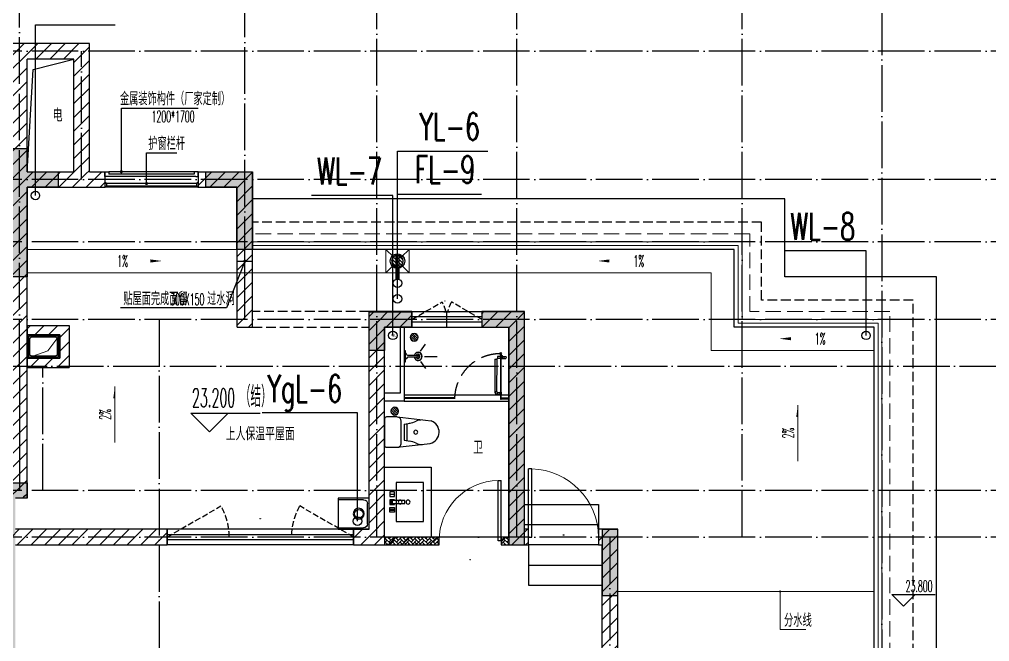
# Model space of a CAD drawing. Extents: x 27938 to 1507990, y 110129 to 923079.
# Drawn here: x 866816 to 879302, y 289166 to 297170 of the extents above; entities that cross this region are included whole.
import ezdxf

# ---------------------------------------------------------------- set-up
doc = ezdxf.new("R2010")
doc.units = 0
doc.header["$LTSCALE"] = 1000
doc.header["$MEASUREMENT"] = 0
for name, pattern in [('#P_--_20B1_001_t3$0$DASH', [0.35, 0.25, -0.1]), ('__DASH', [0.35, 0.25, -0.1]), ('DASH', [0.35, 0.25, -0.1]), ('DOTE', [2.42, 2, -0.2, 0.02, -0.2])]:
    doc.linetypes.add(name, pattern=pattern)
for name, color, linetype in [('----建筑底图', 8, 'Continuous'), ('3-栏杆1', 135, 'Continuous'), ('COLU', 7, 'Continuous'), ('COLUMN', 9, 'Continuous'), ('DIM_ELEV', 3, 'Continuous'), ('DIM_LEAD', 3, 'Continuous'), ('DIM_废水', 31, 'Continuous'), ('DIM_污水', 2, 'Continuous'), ('DIM_雨水', 4, 'Continuous'), ('DIM_餐饮排水', 31, 'Continuous'), ('DOTE', 1, 'Continuous'), ('EQUIP_污水', 7, 'Continuous'), ('EQUIP_雨水斗', 7, 'Continuous'), ('IP-bath&kitchen-JOHNSON', 4, 'Continuous'), ('LVTRY', 6, 'Continuous'), ('P-bath&kitchen-JOHNSON', 4, 'Continuous'), ('PIPE-雨水', 4, 'TG_Y'), ('PUB_HATCH', 8, 'Continuous'), ('PUB_TEXT', 4, 'Continuous'), ('ROOF', 4, 'Continuous'), ('S-砼墙填充', 251, 'Continuous'), ('STAIR', 2, 'Continuous'), ('VPIPE-中水', 122, 'Continuous'), ('VPIPE-废水', 31, 'Continuous'), ('VPIPE-污水', 2, 'W'), ('VPIPE-雨水', 4, 'Y'), ('VPIPE-餐饮排水', 41, 'P'), ('WALL', 9, 'Continuous'), ('WINDOW', 4, 'Continuous'), ('WINDOW_TEXT', 7, 'Continuous'), ('保温', 6, 'Continuous'), ('机电标识类', 1, 'Continuous'), ('污水', 3, 'Continuous'), ('看线', 251, 'Continuous'), ('管', 193, 'Continuous'), ('铝合金', 144, 'Continuous')]:
    doc.layers.add(name, color=color, linetype=linetype)
for name, color, linetype, lineweight in [('平面-分水线', 214, 'Continuous', 15), ('平面-排水沟', 86, 'Continuous', 15), ('平面-栏杆', 135, 'Continuous', 15), ('平面-看线', 45, 'Continuous', 15), ('平面-空调室内机', 176, 'Continuous', 9), ('空调', 76, 'Continuous', 13), ('立面-洞口示意', 152, 'Continuous', 13)]:
    doc.layers.add(name, color=color, linetype=linetype, lineweight=lineweight)
doc.styles.add('_TCH_DIM', font='SIMPLEX.shx', dxfattribs={"width": 0.7, "bigfont": 'GBCBIG.shx'})
doc.styles.add('_TCH_WINDOW', font='SIMPLEX.shx', dxfattribs={"width": 0.7, "height": 3.5, "bigfont": 'GBCBIG.shx'})
doc.styles.add('_TWT_SERIAL', font='SIMPLEX', dxfattribs={"width": 0.8, "height": 3.5, "bigfont": 'HZTXT'})
doc.styles.add('DIM_FONT_T3', font='SIMPLEX', dxfattribs={"width": 0.705882, "bigfont": 'GBCBIG'})
doc.styles.get("Standard").update_dxf_attribs({"font": 'gbenor.shx', "bigfont": 'gbcbig.shx'})
doc.styles.add('TG_LINETYPE', font='SIMPLEX', dxfattribs={"width": 0.8, "height": 3, "bigfont": 'HZTXT'})
doc.linetypes.add('P', pattern='A,3,-0.2,["P",Standard,S=0.25,R=0,X=-0.1,Y=-0.115],-0.2', length=3.4)
doc.linetypes.add('TG_Y', pattern='A,2,-0.229,["Y",TG_LINETYPE,S=0.1,R=0,X=-0.229,Y=-0.15],0', length=2.229)
doc.linetypes.add('W', pattern='A,3,-0.2,["W",Standard,S=0.25,R=0,X=-0.1,Y=-0.115],-0.2', length=3.4)
doc.linetypes.add('Y', pattern='A,3,-0.2,["Y",Standard,S=0.25,R=0,X=-0.1,Y=-0.115],-0.2', length=3.4)
pattern_1 = [(45, (0, 0), (0, 47.4157523), [100.584, -33.528]), (135, (23.708, 23.708), (3e-15, 47.4157523), [100.584, -33.528])]
pattern_2 = [(45, (0, 89.76), (-88.38838, 88.38838), [])]

# ---------------------------------------------------------------- blocks, each defined once
blk = doc.blocks.new('dongkong')
blk.add_wipeout([(-603756, 210771), (-603756, 210571), (-603836, 210571), (-603836, 210771)])
at = {"layer": '机电标识类', "color": 250, "linetype": 'DASH', "ltscale": 400}
for p, q in [((-603796, 210771), (-603796, 210571)), ((-603896, 210671), (-603696, 210671))]:
    blk.add_line(p, q, dxfattribs=at)
at = {"layer": '空调', "color": 6, "linetype": 'DASH', "const_width": 2}
blk.add_lwpolyline([(-603756, 210771), (-603756, 210571), (-603836, 210571), (-603836, 210771)], close=True, dxfattribs=at)
blk = doc.blocks.new('$lvtry$00000171')
at = {"color": 0}
for p, q in [((-74, 11), (-11, 74)), ((-70, -27), (27, 70)), ((-53, -53), (53, 53)), ((-27, -70), (70, 27)), ((11, -74), (74, -11))]:
    blk.add_line(p, q, dxfattribs=at)
blk.add_circle((0, 0), 75, dxfattribs=at)
blk.add_point((0, 0), dxfattribs=at)
blk = doc.blocks.new('R5T6Y7TRF')
at = {"layer": '平面-分水线', "color": 4, "elevation": -134}
blk.add_lwpolyline([(392485, -26438), (392785, -26438), (392785, -26738), (392485, -26738)], close=True, dxfattribs=at)
for points in [[(392485, -26438), (392582, -26534)], [(392688, -26534), (392785, -26438)], [(392485, -26738), (392593, -26629)], [(392676, -26629), (392785, -26738)]]:
    blk.add_lwpolyline(points, dxfattribs=at)
at = {"layer": 'LVTRY', "color": 4}
blk.add_blockref('$lvtry$00000171', (392635, -26588, -134), dxfattribs=at)
blk = doc.blocks.new('GDGDGDGRGD')
at = {"linetype": '__DASH', "ltscale": 0.1}
blk.add_wipeout([(428917, 296115), (428717, 296115), (428717, 295815), (428917, 295815)], dxfattribs=at).dxf.layer = '污水'
at = {"layer": '机电标识类', "color": 250, "linetype": 'DASH', "ltscale": 400}
for p, q in [((428817, 295715), (428817, 296215)), ((428917, 295965), (428717, 295965))]:
    blk.add_line(p, q, dxfattribs=at)
at = {"layer": '污水', "linetype": '__DASH', "ltscale": 0.1, "const_width": 10}
blk.add_lwpolyline([(428917, 296115), (428717, 296115), (428717, 295815), (428917, 295815)], close=True, dxfattribs=at)
blk = doc.blocks.new('GDGDGRD')
at = {"layer": 'PUB_HATCH'}
for points in [[(431617, 297415), (431617, 296265), (431817, 296265), (431817, 297915), (431617, 297915), (431617, 297615), (431217, 297615), (431217, 297415)], [(429316, 297615), (428717, 297615), (428717, 296615), (428917, 296615), (428917, 297415), (429316, 297415)], [(431967, 293615), (431617, 293615), (431617, 293415), (431767, 293415), (431767, 291315), (432167, 291315), (432167, 291515), (431967, 291515)]]:
    blk.add_hatch(color=256, dxfattribs=at).paths.add_polyline_path(points)
at = {"layer": 'S-砼墙填充'}
h = blk.add_hatch(color=256, dxfattribs=at)
h.dxf.hatch_style = 1
h.paths.add_polyline_path([(425767, 295815), (425767, 295615), (425417, 295615), (425417, 292815), (425217, 292815), (425217, 295815)])
h = blk.add_hatch(color=256, dxfattribs=at)
h.dxf.hatch_style = 1
h.paths.add_polyline_path([(426667, 295815), (426667, 295615), (427017, 295615), (427017, 295315), (427217, 295315), (427217, 295815)])
h = blk.add_hatch(color=256, dxfattribs=at)
h.dxf.hatch_style = 1
h.paths.add_polyline_path([(424217, 293015), (424217, 292815), (424217, 292165), (424017, 292165), (424017, 293015)])
at = {"layer": 'COLU', "color": 6}
for points in [[(425767, 295815), (425767, 295615), (425417, 295615), (425417, 292815), (425217, 292815), (425217, 295815)], [(426667, 295815), (426667, 295615), (427017, 295615), (427017, 295315), (427217, 295315), (427217, 295815)], [(424217, 293015), (424217, 292815), (424217, 292815), (424217, 292165), (424017, 292165), (424017, 293015)]]:
    blk.add_lwpolyline(points, close=True, dxfattribs=at)
at = {"layer": 'COLUMN', "color": 6}
for p, q in [((431817, 297915), (431617, 297915)), ((431617, 297915), (431617, 297615)), ((429316, 297615), (428717, 297615)), ((428717, 297615), (428717, 296615)), ((429316, 297415), (429316, 297615)), ((431617, 297615), (431217, 297615)), ((431217, 297615), (431217, 297415)), ((428917, 296615), (428917, 297415)), ((428917, 297415), (429316, 297415)), ((431217, 297415), (431617, 297415)), ((431617, 297415), (431617, 296265)), ((428717, 296615), (428917, 296615)), ((431617, 296265), (431817, 296265)), ((431967, 293615), (431617, 293615)), ((431617, 293615), (431617, 293415)), ((431617, 293415), (431767, 293415))]:
    blk.add_line(p, q, dxfattribs=at)
blk = doc.blocks.new('VXVXVXDVXDVXVDX')
at = {"layer": '保温', "linetype": 'ByBlock', "ltscale": 10}
h = blk.add_hatch(dxfattribs=at)
h.set_pattern_fill('AR-HBONE', color=251, scale=55)
h.set_pattern_definition(pattern_1)
h.paths.add_polyline_path([(425517, 292815), (425517, 292915), (425417, 292915), (425417, 292815)])
h = blk.add_hatch(dxfattribs=at)
h.set_pattern_fill('AR-HBONE', color=251, scale=55)
h.set_pattern_definition(pattern_1)
h.paths.add_polyline_path([(427017, 292815), (427017, 292915), (426317, 292915), (426317, 292815)])
at = {"layer": '保温', "color": 251, "linetype": 'ByBlock', "ltscale": 10}
blk.add_line((427017, 292915), (427017, 292815), dxfattribs=at)
blk = doc.blocks.new('A$C3EB2330C')
at = {"layer": '管'}
for p, q in [((0, 380), (330, 380)), ((380, 330), (380, 70)), ((330, 20), (0, 20))]:
    blk.add_line(p, q, dxfattribs=at)
blk.add_lwpolyline([(400, 400), (400, 0), (0, 0), (0, 400)], close=True, dxfattribs=at)
for centre, start, end in [((330, 330), 0, 90), ((330, 70), 270, 360)]:
    blk.add_arc(centre, 50, start, end, dxfattribs=at)
blk.add_ellipse((267, 200), major_axis=(-49.5, -49.5), ratio=1, start_param=-0.785398, end_param=5.497787, dxfattribs=at)
blk = doc.blocks.new('rrrrrrrrrrrra')
at = {"color": 0}
for p, q in [((-112, 459), (-112, 324)), ((253, 484), (-87, 484)), ((278, 324), (278, 459)), ((-112, 324), (-64, -103)), ((-59, 271), (224, 271)), ((278, 324), (228, -116)), ((-21, 232), (-34, 154)), ((191, 200), (-26, 200)), ((186, 232), (-21, 232)), ((186, 232), (199, 154))]:
    blk.add_line(p, q, dxfattribs=at)
for centre, radius, start, end in [((-87, 459), 25, 90, 180), ((253, 459), 25, 0, 90), ((-59, 324), 53.3, 180, 270), ((224, 324), 53.3, 270, 0), ((-323, 210), 294, 333.5369, 351.4828), ((488, 210), 294, 188.5172, 206.4631), ((149, -3), 224, 158.5202, 180), ((16, -3), 224, 0, 21.4798), ((84, -64), 153, 195.0773, 340.1181)]:
    blk.add_arc(centre, radius, start, end, dxfattribs=at)
blk = doc.blocks.new('A$C1E0F638F')
at = {"color": 0}
for points in [[(500, 435), (500, 85), (0, 85), (0, 435)], [(270, 30), (230, 30), (230, 195), (270, 195)], [(120, 0), (180, 0), (180, 60), (120, 60)], [(147, 55), (153, 55), (153, 5), (147, 5)], [(230, 30), (270, 30), (270, 10), (230, 10)], [(380, 0), (320, 0), (320, 60), (380, 60)], [(353, 55), (347, 55), (347, 5), (353, 5)]]:
    blk.add_lwpolyline(points, close=True, dxfattribs=at)
blk.add_lwpolyline([(270, 60), (280, 60), (280, 0), (220, 0), (220, 60), (230, 60)], dxfattribs=at)
blk.add_circle((250, 236), 26, dxfattribs=at)
blk = doc.blocks.new('135')
blk.add_hatch(color=0).paths.add_polyline_path([(5, 2), (4, -1), (-5, 2), (-4, 5)])
at = {"color": 0}
for p, q in [((-6, 19), (-3, 19)), ((-3, 19), (-6, 19)), ((-6, 3), (5, -2)), ((-6, 3), (-5, 3)), ((-5, 11), (-5, 31)), ((5, 11), (-5, 11)), ((5, 10), (-5, 10)), ((-5, 3), (-4, 6)), ((-4, 6), (5, 2)), ((0, 0), (0, 39)), ((6, 19), (3, 19)), ((3, 19), (6, 19)), ((4, -1), (5, 2)), ((5, 11), (5, 32)), ((4, -1), (6, -2))]:
    blk.add_line(p, q, dxfattribs=at)
for centre, radius, start, end in [((6, 16), 13.5, 151.0147, 204.8403), ((13, 4), 20.5, 163.0924, 182.0012), ((-6, 4), 1, 184.2275, 248.4661), ((-5, 22), 0.5, 335.7643, 151.0147), ((4, 18), 9.42, 155.7643, 171.9773), ((9, 15), 14.6, 166.278, 198.0953), ((14, 4), 19.5, 163.7443, 182.5269), ((-5, 3), 0.5, 181.9385, 247.2597), ((5, 22), 0.5, 29.8425, 204.574), ((-6, 17), 11.7, 10.475, 24.574), ((-6, 15), 12.4, 338.6449, 16.0476), ((29, 7), 24, 172.9439, 199.2318), ((-6, 16), 13.4, 334.9111, 29.8425), ((26, 6), 20.6, 169.1454, 199.9526), ((6, -1), 1.17, 247.4597, 19.9526), ((6, -1), 0.5, 247.4597, 19.2318)]:
    blk.add_arc(centre, radius, start, end, dxfattribs=at)
blk.add_open_spline([(-5, 31), (-4, 31), (-2, 33), (1, 29), (3, 31), (5, 32)], degree=3, knots=[0, 0, 0, 0, 3.066329, 6.218313, 11.124135, 11.124135, 11.124135, 11.124135], dxfattribs=at)
blk = doc.blocks.new('SDFAWERAWER')
at = {"layer": 'LVTRY', "color": 0}
for p, q in [((593941, -1242210), (593784, -1242595)), ((593965, -1242220), (593807, -1242604)), ((593941, -1242210), (593965, -1242220)), ((593988, -1242191), (593978, -1242214)), ((594007, -1242226), (593978, -1242214)), ((594017, -1242203), (593988, -1242191)), ((594016, -1242220), (594027, -1242193)), ((594016, -1242220), (594022, -1242223)), ((594026, -1242204), (594018, -1242222)), ((594018, -1242222), (594021, -1242220)), ((594025, -1242211), (594021, -1242220)), ((594023, -1242221), (594022, -1242223)), ((594022, -1242223), (594024, -1242222)), ((594023, -1242211), (594030, -1242194)), ((594024, -1242221), (594024, -1242222)), ((594025, -1242211), (594031, -1242197)), ((594027, -1242193), (594033, -1242195)), ((594028, -1242234), (594078, -1242255)), ((594030, -1242194), (594031, -1242197)), ((594032, -1242197), (594033, -1242195)), ((594033, -1242195), (594034, -1242197)), ((594034, -1242198), (594034, -1242197)), ((594047, -1242201), (594036, -1242229)), ((594036, -1242229), (594039, -1242230)), ((594037, -1242211), (594088, -1242232)), ((594039, -1242230), (594045, -1242214)), ((594039, -1242230), (594042, -1242228)), ((594042, -1242228), (594051, -1242205)), ((594050, -1242202), (594043, -1242218)), ((594047, -1242201), (594050, -1242202)), ((594050, -1242202), (594051, -1242205)), ((594057, -1242246), (594067, -1242223)), ((593784, -1242595), (593807, -1242604)), ((593803, -1242641), (593813, -1242618)), ((593803, -1242641), (593833, -1242653)), ((593813, -1242618), (593842, -1242630)), ((593842, -1242630), (593833, -1242653)), ((593845, -1242629), (593834, -1242656)), ((593848, -1242630), (593836, -1242657)), ((593845, -1242629), (593842, -1242630)), ((593848, -1242630), (593845, -1242629)), ((593847, -1242662), (593858, -1242634)), ((593850, -1242663), (593861, -1242635)), ((593852, -1242662), (593862, -1242637)), ((593858, -1242634), (593861, -1242635)), ((593861, -1242635), (593862, -1242637)), ((593834, -1242656), (593833, -1242653)), ((593836, -1242657), (593834, -1242656)), ((593847, -1242662), (593850, -1242663))]:
    blk.add_line(p, q, dxfattribs=at)
blk.add_lwpolyline([(593823, -1242717), (594046, -1242174), (594037, -1242170), (593814, -1242713)], close=True, dxfattribs=at)
blk.add_arc((594075, -1242240), 15.3, 281.7932, 33.7019, dxfattribs=at)
for centre, major_axis, start_param, end_param in [((593974, -1242224), (3.93, 9.6), 0, 1.570796), ((593817, -1242608), (13.5, 33.1), 1.570796, 3.141593), ((593817, -1242608), (3.93, 9.6), 1.570796, 3.141593)]:
    blk.add_ellipse(centre, major_axis=major_axis, ratio=1, start_param=start_param, end_param=end_param, dxfattribs=at)
at = {"layer": 'P-bath&kitchen-JOHNSON', "color": 0, "linetype": 'DASH'}
blk.add_arc((593810, -1242714), 586, 67.5369, 157.1325, dxfattribs=at)
at = {"layer": 'LVTRY', "color": 8, "xscale": -1, "rotation": 157.7329157530927}
blk.add_blockref('135', (594045, -1242162), dxfattribs=at)
blk = doc.blocks.new('A$C5DCB2F21')
at = {"layer": 'IP-bath&kitchen-JOHNSON', "color": 0}
for p, q in [((-68, -213), (-158, -275)), ((68, -213), (158, -275)), ((0, -261), (0, -425))]:
    blk.add_line(p, q, dxfattribs=at)
for centre, major_axis, ratio, start_param, end_param in [((0, -179), (-51, 0), 0.990052, -1.36297, 4.504563), ((0, -178), (-26.8, 0), 0.994812, -1.167677, 4.309269)]:
    blk.add_ellipse(centre, major_axis=major_axis, ratio=ratio, start_param=start_param, end_param=end_param, dxfattribs=at)
at = {"layer": 'LVTRY', "color": 0}
for p, q in [((74, 0), (-74, 0)), ((-10, -174), (-10, -49)), ((11, -174), (11, -49))]:
    blk.add_line(p, q, dxfattribs=at)
blk.add_lwpolyline([(74, 0), (74, -16), (-74, -16), (-74, 0)], dxfattribs=at)
for points in [[(-26, -31, -0.364142), (-38, -16, -0.020495)], [(-10, -49, 0.214893), (-26, -31, 7.649644)], [(11, -49, -0.21439), (26, -31, -7.649644)], [(26, -31, 0.364142), (38, -16, 0.020495)]]:
    blk.add_lwpolyline(points, format="xyb", dxfattribs=at)
blk.add_arc((0, -174), 10.5, 180, 0, dxfattribs=at)
for centre, major_axis, ratio, start_param, end_param in [((0, -181), (53.6, 0), 0.987577, 1.76809, 7.656688), ((-12, -165), (0, 1.43), 0.85, -1.570796, 4.712389), ((-12, -189), (0, 1.43), 0.85, 4.712389, 10.995574), ((12, -165), (0, 1.43), 0.85, 4.712389, 10.995574), ((12, -189), (0, 1.43), 0.85, 4.712389, 10.995574)]:
    blk.add_ellipse(centre, major_axis=major_axis, ratio=ratio, start_param=start_param, end_param=end_param, dxfattribs=at)
blk = doc.blocks.new('A$C5C58052D')
at = {"layer": 'IP-bath&kitchen-JOHNSON', "color": 0}
for p, q in [((-50, -870), (-1400, -870)), ((-1400, -915), (-1300, -915)), ((-1400, -925), (-1300, -925)), ((-50, -950), (-1400, -950)), ((-1300, -925), (-1300, -915)), ((-50, -905), (-700, -905)), ((-700, -915), (-700, -905)), ((-50, -915), (-700, -915))]:
    blk.add_line(p, q, dxfattribs=at)
for points in [[(-50, 0), (-50, -950), (200, -950)], [(0, 0), (0, -850), (200, -850)]]:
    blk.add_lwpolyline(points, dxfattribs=at)
at = {"layer": 'LVTRY', "color": 0}
blk.add_lwpolyline([(-400, -2700), (200, -2700), (200, -1800), (-400, -1800)], close=True, dxfattribs=at)
at = {"layer": 'IP-bath&kitchen-JOHNSON', "color": 8, "xscale": -1}
for name, p, rotation in [('A$C5DCB2F21', (-50, -375), 269.991511475553), ('SDFAWERAWER', (1019019, 924235), 337.7402306568928)]:
    blk.add_blockref(name, p, dxfattribs=dict(at, rotation=rotation))
at = {"layer": 'LVTRY', "color": 8, "xscale": 0.6666666667107826, "yscale": 0.6666666667107826}
for p in [(-180, -130), (70, -1080)]:
    blk.add_blockref('$lvtry$00000171', p, dxfattribs=at)
at = {"layer": 'LVTRY', "color": 8, "extrusion": (0, 0, -1), "zscale": -1, "rotation": 90.00000000000001}
blk.add_blockref('rrrrrrrrrrrra', (284, -1433), dxfattribs=at)
at = {"layer": 'LVTRY', "color": 8, "rotation": 90.00000000000001}
blk.add_blockref('A$C1E0F638F', (135, -2500), dxfattribs=at)
blk = doc.blocks.new('A$C1BAD4CCC')
at = {"layer": 'PUB_HATCH'}
blk.add_hatch(color=256, dxfattribs=at).paths.add_polyline_path([(15, -15), (15, -285), (155, -285), (155, -270), (50, -270), (30, -250), (30, -50), (50, -30), (370, -30), (390, -50), (390, -250), (370, -270), (265, -270), (265, -285), (405, -285), (405, -15)])
at = {"layer": 'LVTRY', "color": 1}
for p, q in [((155, -270), (155, -285)), ((265, -270), (265, -285))]:
    blk.add_line(p, q, dxfattribs=at)
for points in [[(420, 0), (0, 0), (0, -300), (420, -300)], [(405, -15), (15, -15), (15, -285), (405, -285)], [(50, -270), (370, -270), (390, -250), (390, -50), (370, -30), (50, -30), (30, -50), (30, -250), (50, -270)]]:
    blk.add_lwpolyline(points, close=True, dxfattribs=at)
at = {"layer": '立面-洞口示意'}
blk.add_lwpolyline([(420, 0), (156, -94), (0, -300)], dxfattribs=at)
blk = doc.blocks.new('$DorLib2D$00000001')
for p, q in [((0.45, 0.975), (0.5, 0.975)), ((0.45, 0), (0.45, 0.975)), ((0.5, 0), (0.5, 0.975)), ((0.5, 0), (0.45, 0))]:
    blk.add_line(p, q)
at = {"lineweight": 13}
blk.add_arc((0.475, 0), 0.975, 91.4693, 180, dxfattribs=at)
blk = doc.blocks.new('$WINLIB2D$00000001')
at = {"color": 0}
for points in [[(-0.5, 0.5), (-0.5, -0.5)], [(-0.5, 0.5), (0.5, 0.5)], [(0.5, -0.5), (0.5, 0.5)], [(0.5, 0.1667), (-0.5, 0.1667)], [(0.5, -0.1667), (-0.5, -0.1667)], [(-0.5, -0.5), (0.5, -0.5)]]:
    blk.add_lwpolyline(points, dxfattribs=at)
blk = doc.blocks.new('A$C1B43746D')
at = {"layer": 'PUB_HATCH'}
h = blk.add_hatch(dxfattribs=at)
h.set_pattern_fill('普通砖', color=256, scale=50, style=0)
h.set_pattern_definition(pattern_2)
h.paths.add_polyline_path([(53202.5, -16683.1), (53202.5, -16549.8), (50402.5, -16549.8), (50402.5, -16683.1), (50502.5, -16749.8), (53102.5, -16749.8)])
h = blk.add_hatch(dxfattribs=at)
h.set_pattern_fill('普通砖', color=256, scale=50, style=0)
h.set_pattern_definition(pattern_2)
h.paths.add_polyline_path([(53902.5, -16749.8), (54102.5, -16549.8), (53202.5, -16549.8), (53202.5, -16683.1), (53302.5, -16749.8)])
h = blk.add_hatch(dxfattribs=at)
h.set_pattern_fill('普通砖', color=256, scale=50, style=0)
h.set_pattern_definition(pattern_2)
h.paths.add_polyline_path([(54002.5, -18266.5), (54102.5, -18199.8), (54102.5, -16549.8), (53902.5, -16749.8), (53902.5, -18199.8)])
h = blk.add_hatch(dxfattribs=at)
h.set_pattern_fill('普通砖', color=256, scale=50, style=0)
h.set_pattern_definition(pattern_2)
h.paths.add_polyline_path([(53235.8, -18299.8), (53302.5, -18199.8), (53302.5, -16749.8), (53202.5, -16683.1), (53102.5, -16749.8), (53102.5, -18299.8)])
h = blk.add_hatch(dxfattribs=at)
h.set_pattern_fill('普通砖', color=256, scale=50, style=0)
h.set_pattern_definition(pattern_2)
h.paths.add_polyline_path([(53235.8, -18299.8), (53302.5, -18399.8), (54002.5, -18399.8), (54002.5, -18266.5), (53902.5, -18199.8), (53302.5, -18199.8)])
h = blk.add_hatch(dxfattribs=at)
h.set_pattern_fill('普通砖', color=256, scale=50, style=0)
h.set_pattern_definition(pattern_2)
h.paths.add_polyline_path([(54002.5, -18266.5), (54002.5, -18399.8), (54302.5, -18399.8), (54302.5, -18199.8), (54102.5, -18199.8)])
h = blk.add_hatch(dxfattribs=at)
h.set_pattern_fill('普通砖', color=256, scale=50, style=0)
h.set_pattern_definition(pattern_2)
h.paths.add_polyline_path([(55502.5, -18399.8), (56002.5, -18399.8), (56202.5, -18199.8), (55502.5, -18199.8)])
h = blk.add_hatch(dxfattribs=at)
h.set_pattern_fill('普通砖', color=256, scale=50, style=0)
h.set_pattern_definition(pattern_2)
h.paths.add_polyline_path([(53102.5, -22199.8), (53302.5, -22399.8), (53302.5, -18399.8), (53235.8, -18299.8), (53102.5, -18299.8)])
h = blk.add_hatch(dxfattribs=at)
h.set_pattern_fill('普通砖', color=256, scale=50, style=0)
h.set_pattern_definition(pattern_2)
h.paths.add_polyline_path([(57802.5, -22899.8), (57902.5, -22899.8), (57902.5, -20199.8), (57702.5, -19999.8), (57702.5, -22799.8)])
h = blk.add_hatch(dxfattribs=at)
h.set_pattern_fill('普通砖', color=256, scale=50, style=0)
h.set_pattern_definition(pattern_2)
h.paths.add_polyline_path([(57902.5, -20199.8), (58252.5, -20199.8), (58252.5, -19999.8), (57702.5, -19999.8)])
h = blk.add_hatch(dxfattribs=at)
h.set_pattern_fill('普通砖', color=256, scale=50, style=0)
h.set_pattern_definition(pattern_2)
h.paths.add_polyline_path([(59702.5, -19999.8), (59152.5, -19999.8), (59152.5, -20199.8), (59502.5, -20199.8)])
h = blk.add_hatch(dxfattribs=at)
h.set_pattern_fill('普通砖', color=256, scale=50, style=0)
h.set_pattern_definition(pattern_2)
h.paths.add_polyline_path([(59602.5, -22899.8), (59702.5, -22799.8), (59702.5, -19999.8), (59502.5, -20199.8), (59502.5, -22899.8)])
h = blk.add_hatch(dxfattribs=at)
h.set_pattern_fill('普通砖', color=256, scale=50, style=0)
h.set_pattern_definition(pattern_2)
h.paths.add_polyline_path([(53302.5, -20299.3), (53722.5, -20299.3), (53842.5, -20179.3), (53302.5, -20179.3)])
h = blk.add_hatch(dxfattribs=at)
h.set_pattern_fill('普通砖', color=256, scale=50, style=0)
h.set_pattern_definition(pattern_2)
h.paths.add_polyline_path([(53842.5, -20179.3), (53722.5, -20299.3), (53722.5, -20599.3), (53842.5, -20719.3)])
h = blk.add_hatch(dxfattribs=at)
h.set_pattern_fill('普通砖', color=256, scale=50, style=0)
h.set_pattern_definition(pattern_2)
h.paths.add_polyline_path([(53302.5, -20719.3), (53842.5, -20719.3), (53722.5, -20599.3), (53302.5, -20599.3)])
h = blk.add_hatch(dxfattribs=at)
h.set_pattern_fill('普通砖', color=256, scale=50, style=0)
h.set_pattern_definition(pattern_2)
h.paths.add_polyline_path([(53302.5, -22399.8), (53102.5, -22199.8), (53052.5, -22199.8), (53052.5, -22333.1), (53152.5, -22399.8)])
h = blk.add_hatch(dxfattribs=at)
h.set_pattern_fill('普通砖', color=256, scale=50, style=0)
h.set_pattern_definition(pattern_2)
h.paths.add_polyline_path([(53152.5, -22999.8), (55102.5, -22999.8), (55102.5, -22799.8), (53152.5, -22799.8), (53085.8, -22899.8)])
h = blk.add_hatch(dxfattribs=at)
h.set_pattern_fill('普通砖', color=256, scale=50, style=0)
h.set_pattern_definition(pattern_2)
h.paths.add_polyline_path([(57702.5, -22799.8), (57502.5, -22799.8), (57502.5, -22999.8), (57802.5, -22999.8), (57802.5, -22899.8)])
h = blk.add_hatch(dxfattribs=at)
h.set_pattern_fill('普通砖', color=256, scale=50, style=0)
h.set_pattern_definition(pattern_2)
h.paths.add_polyline_path([(59602.5, -22999.8), (59752.5, -22999.8), (59752.5, -22799.8), (59702.5, -22799.8), (59602.5, -22899.8)])
h = blk.add_hatch(dxfattribs=at)
h.set_pattern_fill('普通砖', color=256, scale=50, style=0)
h.set_pattern_definition(pattern_2)
h.paths.add_polyline_path([(60902.5, -22799.8), (60652.5, -22799.8), (60652.5, -22999.8), (60702.5, -22999.8)])
h = blk.add_hatch(dxfattribs=at)
h.set_pattern_fill('普通砖', color=256, scale=50, style=0)
h.set_pattern_definition(pattern_2)
h.paths.add_polyline_path([(60802.5, -27399.8), (60902.5, -27299.8), (60902.5, -22799.8), (60702.5, -22999.8), (60702.5, -27299.8)])
h = blk.add_hatch(dxfattribs=at)
h.set_pattern_fill('普通砖', color=256, scale=50, style=0)
h.set_pattern_definition(pattern_2)
h.paths.add_polyline_path([(57802.5, -22999.8), (58602.5, -22999.8), (58602.5, -22899.8), (57802.5, -22899.8)])
h = blk.add_hatch(dxfattribs=at)
h.set_pattern_fill('普通砖', color=256, scale=50, style=0)
h.set_pattern_definition(pattern_2)
h.paths.add_polyline_path([(59602.5, -22899.8), (59402.5, -22899.8), (59402.5, -22999.8), (59602.5, -22999.8)])
at = {"layer": '平面-排水沟'}
for points in [[(54430.5, -20964.1), (54430.5, -21114.1), (54410.5, -21114.1)], [(63219.4, -21203.6), (63219.4, -21353.6), (63199.4, -21353.6)]]:
    blk.add_hatch(color=8, dxfattribs=at).paths.add_polyline_path(points)
at = {"layer": '3-栏杆1', "color": 8}
for p, q in [((54322.7, -18350.7), (54302.4, -18332.9)), ((54302.4, -18332.9), (54322.7, -18350.7)), ((55482.2, -18350.7), (54322.7, -18350.7)), ((54322.7, -18350.7), (54322.7, -18380)), ((55482.2, -18350.7), (55502.5, -18332.9)), ((55502.5, -18332.9), (55482.2, -18350.7)), ((55482.2, -18350.7), (55482.2, -18380)), ((54302.4, -18399.8), (54322.7, -18380)), ((54322.7, -18380), (55482.2, -18380)), ((55482.2, -18380), (55502.5, -18399.8)), ((55502.5, -18399.8), (55482.2, -18380))]:
    blk.add_line(p, q, dxfattribs=at)
at = {"layer": 'DIM_ELEV', "color": 8}
for p, q in [((55650.2, -21547.6), (55410.2, -21307.6)), ((55410.2, -21307.6), (56302.5, -21307.6)), ((55650.2, -21547.6), (55890.2, -21307.6)), ((64578.5, -23790.7), (64428.5, -23640.7)), ((64428.5, -23640.7), (64986.2, -23640.7)), ((64578.5, -23790.7), (64728.5, -23640.7))]:
    blk.add_line(p, q, dxfattribs=at)
at = {"layer": 'DIM_LEAD', "color": 8}
for p, q in [((54514.1, -18199.8), (54514.1, -17379.7)), ((54514.1, -17379.7), (55504.8, -17379.7)), ((54837.9, -18350.7), (54837.9, -17955.7)), ((54837.9, -17955.7), (55226.2, -17955.7)), ((55867, -19951.2), (54505, -19951.2))]:
    blk.add_line(p, q, dxfattribs=at)
at = {"layer": 'DIM_LEAD', "color": 8, "const_width": 20}
for points in [[(54514.1, -18209.8, 1), (54514.1, -18189.8, 1)], [(54837.9, -18360.7, 1), (54837.9, -18340.7, 1)]]:
    blk.add_lwpolyline(points, format="xyb", close=True, dxfattribs=at)
at = {"layer": 'DOTE', "color": 169, "linetype": 'DOTE', "ltscale": 0.3}
for p, q in [((53202.5, -20699.5), (53202.5, -14649.8)), ((56102.5, -20099.8), (56102.5, -14649.8)), ((57802.5, -22899.8), (57802.5, -14649.8)), ((59602.5, -22899.8), (59602.5, -14649.8)), ((62502.5, -22899.8), (62502.5, -14649.8)), ((64302.5, -14649.8), (64302.5, -31199.8)), ((66302.5, -16649.8), (12302.5, -16649.8)), ((54002.5, -18299.8), (54002.5, -16649.8)), ((66302.5, -18299.8), (12302.5, -18299.8)), ((66302.5, -19099.8), (12302.5, -19099.8)), ((66302.5, -20099.8), (12302.5, -20099.8)), ((55002.2, -20099.8), (55002.5, -31199.8)), ((12302.5, -20699.5), (66302.5, -20699.5)), ((53502.5, -22299.8), (53502.5, -20699.8)), ((66302.5, -22299.8), (12302.5, -22299.8)), ((66302.5, -22899.8), (12302.5, -22899.8)), ((60802.5, -22899.8), (60802.5, -31199.8))]:
    blk.add_line(p, q, dxfattribs=at)
at = {"layer": 'DOTE', "color": 169, "ltscale": 0.2}
blk.add_line((53202.5, -20699.5), (53202.5, -22299.8), dxfattribs=at)
at = {"layer": 'STAIR', "color": 8}
blk.add_line((60652.5, -22999.8), (59752.5, -22999.8), dxfattribs=at)
for points in [[(59702.5, -22739.8), (59702.5, -22479.8), (60652.5, -22479.8), (60652.5, -22739.8)], [(59702.5, -22999.8), (59702.5, -22739.8), (60652.5, -22739.8), (60652.5, -22999.8)], [(59752.5, -22999.8), (59752.5, -23259.8), (60702.5, -23259.8), (60702.5, -22999.8)], [(59752.5, -23259.8), (59752.5, -23519.8), (60702.5, -23519.8), (60702.5, -23259.8)]]:
    blk.add_lwpolyline(points, dxfattribs=at)
at = {"layer": 'VPIPE-中水', "color": 8, "linetype": 'Continuous'}
blk.add_circle((58007.7, -20304.8), 55, dxfattribs=at)
at = {"layer": 'VPIPE-雨水', "color": 8}
blk.add_circle((57569.9, -22599.8), 55, dxfattribs=at)
at = {"layer": 'WALL', "color": 8}
for p, q in [((53202.5, -16549.8), (50402.5, -16549.8)), ((54102.5, -16549.8), (53202.5, -16549.8)), ((54102.5, -18199.8), (54102.5, -16549.8)), ((53902.5, -16749.8), (53302.5, -16749.8)), ((53302.5, -18199.8), (53302.5, -16749.8)), ((53902.5, -18199.8), (53902.5, -16749.8)), ((53302.5, -18199.8), (53902.5, -18199.8)), ((54102.5, -18199.8), (54302.5, -18199.8)), ((54302.5, -18199.8), (54302.5, -18399.8)), ((55502.5, -18199.8), (56202.5, -18199.8)), ((55502.5, -18199.8), (55502.5, -18399.8)), ((53302.5, -18399.8), (54002.5, -18399.8)), ((53302.5, -22399.8), (53302.5, -18399.8)), ((54002.5, -18399.8), (54302.5, -18399.8)), ((55502.5, -18399.8), (56002.5, -18399.8)), ((57702.5, -22799.8), (57702.5, -19999.8)), ((58252.5, -19999.8), (57702.5, -19999.8)), ((58252.5, -20199.8), (58252.5, -19999.8)), ((59702.5, -19999.8), (59152.5, -19999.8)), ((59152.5, -19999.8), (59152.5, -20199.8)), ((59702.5, -22799.8), (59702.5, -19999.8)), ((53302.5, -20179.3), (53842.5, -20179.3)), ((53302.5, -20179.3), (53302.5, -20299.3)), ((53842.5, -20179.3), (53842.5, -20719.3)), ((56002.5, -20199.8), (56202.5, -20199.8)), ((57902.5, -22899.8), (57902.5, -20199.8)), ((57902.5, -20199.8), (58252.5, -20199.8)), ((59152.5, -20199.8), (59502.5, -20199.8)), ((59502.5, -22899.8), (59502.5, -20199.8)), ((53302.5, -20299.3), (53722.5, -20299.3)), ((53722.5, -20299.3), (53722.5, -20599.3)), ((53302.5, -20599.3), (53722.5, -20599.3)), ((53302.5, -20599.3), (53302.5, -20719.3)), ((53302.5, -20719.3), (53842.5, -20719.3)), ((53302.5, -22399.8), (53152.5, -22399.8)), ((55102.5, -22799.8), (53152.5, -22799.8)), ((55102.5, -22999.8), (55102.5, -22799.8)), ((57702.5, -22799.8), (57502.5, -22799.8)), ((57502.5, -22799.8), (57502.5, -22999.8)), ((59752.5, -22799.8), (59702.5, -22799.8)), ((59752.5, -22999.8), (59752.5, -22799.8)), ((60902.5, -22799.8), (60652.5, -22799.8)), ((60652.5, -22799.8), (60652.5, -22999.8)), ((60902.5, -27299.8), (60902.5, -22799.8)), ((58602.5, -22899.8), (57902.5, -22899.8)), ((58602.5, -22999.8), (58602.5, -22899.8)), ((59502.5, -22899.8), (59402.5, -22899.8)), ((59402.5, -22899.8), (59402.5, -22999.8)), ((53152.5, -22999.8), (55102.5, -22999.8)), ((57502.5, -22999.8), (57802.5, -22999.8)), ((57802.5, -22999.8), (58602.5, -22999.8)), ((59402.5, -22999.8), (59602.5, -22999.8)), ((59602.5, -22999.8), (59752.5, -22999.8)), ((60652.5, -22999.8), (60702.5, -22999.8)), ((60702.5, -27299.8), (60702.5, -22999.8))]:
    blk.add_line(p, q, dxfattribs=at)
at = {"layer": 'WINDOW', "color": 8, "linetype": 'DASH', "ltscale": 0.5}
for p, q in [((57702.5, -19999.8), (56202.5, -19999.8)), ((56202.5, -20199.8), (57702.5, -20199.8))]:
    blk.add_line(p, q, dxfattribs=at)
at = {"layer": 'WINDOW', "color": 8}
blk.add_line((59402.5, -22899.8), (58602.5, -22899.8), dxfattribs=at)
at = {"layer": 'WINDOW', "color": 8, "linetype": 'DASH', "ltscale": 0.3}
for points in [[(58252.4, -20099.8), (58642.1, -19874.9, -0.1316053), (58702.4, -20099.8)], [(59152.4, -20099.8), (58762.6, -19874.9, 0.1316053), (58702.4, -20099.8)], [(55102.5, -22899.8), (55795.3, -22499.8, -0.1316525), (55902.5, -22899.8)], [(57502.5, -22899.8), (56809.6, -22499.8, 0.1316525), (56702.5, -22899.8)]]:
    blk.add_lwpolyline(points, format="xyb", dxfattribs=at)
at = {"layer": '平面-排水沟', "color": 8}
for p, q in [((53302.5, -19199.8), (56002.5, -19199.8)), ((64202.5, -23599.8), (60902.5, -23599.8)), ((62991.5, -23599.8), (62991.5, -24089.1)), ((62991.5, -24089.1), (63321.6, -24089.1))]:
    blk.add_line(p, q, dxfattribs=at)
for points in [[(54630.5, -19347.7, 0, 0, 0), (55038.3, -19347.7, 0, 40, 0), (54888.3, -19347.7, 0, 0, 0)], [(61053.5, -19347.7, 0, 0, 0), (60645.6, -19347.7, 0, 40, 0), (60795.6, -19347.7, 0, 0, 0)], [(63388.4, -20347.6, 0, 0, 0), (62980.6, -20347.6, 0, 40, 0), (63130.6, -20347.6, 0, 0, 0)]]:
    blk.add_lwpolyline(points, format="xyseb", dxfattribs=at)
for points in [[(54430.5, -21684.1), (54430.5, -20964.1)], [(63219.4, -21923.6), (63219.4, -21203.6)]]:
    blk.add_lwpolyline(points, dxfattribs=at)
at = {"layer": '平面-排水沟', "color": 8, "const_width": 13.3}
blk.add_lwpolyline([(62991.5, -23593.1, 1), (62991.5, -23606.5, 1)], format="xyb", close=True, dxfattribs=at)
at = {"layer": '平面-看线', "color": 8}
blk.add_line((54302.5, -18399.8), (55502.5, -18399.8), dxfattribs=at)
at = {"layer": '看线', "color": 8, "ltscale": 0.5}
blk.add_lwpolyline([(53302.5, -18199.8), (53377.4, -16882.7), (53902.5, -16749.8)], dxfattribs=at)
at = {"layer": '铝合金', "color": 8}
for points in [[(54332.5, -18259.8), (54302.5, -18259.8), (54302.5, -18199.8), (54352.5, -18199.8), (54352.5, -18229.8)], [(54302.5, -18229.8), (54302.5, -18199.8), (54352.5, -18199.8), (54352.5, -18209.8), (54352.5, -18209.8), (54352.5, -18229.8)], [(55452.5, -18199.8), (54352.5, -18199.8)], [(55472.5, -18259.8), (55502.5, -18259.8), (55502.5, -18199.8), (55452.5, -18199.8), (55452.5, -18229.8)], [(55502.5, -18229.8), (55502.5, -18199.8), (55452.5, -18199.8), (55452.5, -18209.8), (55452.5, -18209.8), (55452.5, -18229.8)], [(55472.5, -18259.8), (54332.5, -18259.8)], [(55452.5, -18229.8), (54352.5, -18229.8)]]:
    blk.add_lwpolyline(points, dxfattribs=at)
at = {"color": 8, "xscale": -1}
blk.add_blockref('R5T6Y7TRF', (450702.3, 7237.8, 134.4), dxfattribs=at)
at = {"color": 8, "rotation": 180}
blk.add_blockref('A$C1BAD4CCC', (53722.5, -20599.3), dxfattribs=at)
at = {"layer": 'WINDOW', "color": 8}
ref = blk.add_blockref('$DorLib2D$00000001', (60202.5, -22899.8), dxfattribs=dict(at, xscale=900, yscale=-900, zscale=900, rotation=179.9999999967761))
ref.add_attrib('A', 'BM0922b', (60195.6, -22875.6), dxfattribs={"layer": 'WINDOW_TEXT', "color": 8, "ltscale": 0.5, "height": 4.25, "rotation": 360, "style": '_TCH_WINDOW', "width": 0.494118})
ref = blk.add_blockref('$DorLib2D$00000001', (59002.5, -22949.8), dxfattribs=dict(at, xscale=-800, yscale=-800, zscale=-800, rotation=179.9999999873268))
ref.add_attrib('A', 'M0822', (58997.6, -23194.4), dxfattribs={"layer": 'WINDOW_TEXT', "color": 8, "ltscale": 0.5, "height": 4.25, "rotation": 360, "style": '_TCH_WINDOW', "width": 0.494118})
ref = blk.add_blockref('$WINLIB2D$00000001', (56302.5, -22899.8), dxfattribs=dict(at, xscale=2400, yscale=200, zscale=2400, rotation=179.9999999873268))
ref.add_attrib('A', 'C2417', (56297.9, -22664.4), dxfattribs={"layer": 'WINDOW_TEXT', "color": 8, "ltscale": 0.5, "height": 4.25, "rotation": 360, "style": '_TCH_WINDOW', "width": 0.494118})
at = {"layer": '管', "color": 8, "xscale": -1, "rotation": 180}
blk.add_blockref('A$C3EB2330C', (57302.5, -22399.8), dxfattribs=at)
at = {"layer": 'DIM_ELEV', "color": 8, "style": '_TCH_DIM'}
for s, height, width, p in [('（结）', 270.07, 0.7, (56039.9, -21227.5)), ('23.200', 238, 0.494118, (55423.9, -21227.5))]:
    blk.add_text(s, height=height, dxfattribs=dict(at, width=width)).set_placement(p)
at = {"layer": 'DIM_ELEV', "color": 7, "style": '_TCH_DIM', "width": 0.494118}
blk.add_text('23.800', height=148.75, dxfattribs=at).set_placement((64607.2, -23605.7))
at = {"layer": 'DIM_LEAD', "color": 7, "style": '_TCH_DIM'}
for s, height, width, p in [('金属装饰构件（厂家定制）', 168.794, 0.7, (54496.7, -17344.7)), ('1200*1700', 148.75, 0.494118, (54902.8, -17563.4)), ('护窗栏杆', 168.79, 0.7, (54861.4, -17920.7)), ('贴屋面完成面留', 168.79, 0.7, (54540, -19916.2)), ('300X150', 148.75, 0.494118, (55142.1, -19916.2)), ('过水洞', 168.79, 0.7, (55618.1, -19916.2))]:
    blk.add_text(s, height=height, dxfattribs=dict(at, width=width)).set_placement(p)
at = {"layer": 'PUB_TEXT', "color": 8}
for s, height, p in [('电', 168.8, (53631.1, -17555)), ('WL', 35, (57985.8, -20322.3)), ('上人保温平屋面', 168.79, (55858.2, -21656.9)), ('卫', 168.8, (59041.6, -21831))]:
    blk.add_text(s, height=height, dxfattribs=at).set_placement(p)
at = {"layer": '平面-排水沟', "color": 7}
for s, height, style, width, p in [('1%', 148.75, '_TCH_DIM', 0.494118, (54461.4, -19422)), ('1%', 148.75, '_TCH_DIM', 0.494118, (61103.5, -19422)), ('1%', 148.75, '_TCH_DIM', 0.494118, (63438.4, -20422)), ('分水线', 168.79, 'DIM_FONT_T3', 0.705882, (63042.2, -24054.1))]:
    blk.add_text(s, height=height, dxfattribs=dict(at, style=style, width=width)).set_placement(p)
at = {"layer": '平面-排水沟', "color": 7, "style": '_TCH_DIM', "width": 0.494118}
for p in [(54380.5, -21390.6), (63169.3, -21630.1)]:
    blk.add_text('2%', height=148.75, rotation=90.0006, dxfattribs=at).set_placement(p)
at = {"layer": '平面-空调室内机', "color": 8, "ltscale": 0.3, "rotation": 180}
blk.add_blockref('dongkong', (-545093.6, 190571), dxfattribs=at)
at = {"layer": 'ROOF', "color": 8, "ltscale": 0.8}
for points in [[(61902.5, -28549.8), (65002.5, -28549.8), (65002.5, -19549.8), (63052.5, -19549.8), (63052.5, -18549.8), (56202.5, -18549.8)], [(61752.5, -27899.8), (64202.5, -27899.8), (64202.5, -20199.8), (62402.5, -20199.8), (62402.5, -19199.8), (56202.5, -19199.8)]]:
    blk.add_lwpolyline(points, dxfattribs=at)
at = {"layer": '平面-排水沟', "color": 8}
blk.add_lwpolyline([(64202.5, -20499.8), (62102.5, -20499.8), (62102.5, -19499.8), (53302.5, -19499.8)], dxfattribs=at)
at = {"layer": '平面-栏杆', "color": 8}
for points in [[(61752.5, -27999.8), (64302.5, -27999.8), (64302.5, -20099.8), (62502.5, -20099.8), (62502.5, -19099.8), (56202.5, -19099.8)], [(61752.5, -27949.8), (64252.5, -27949.8), (64252.5, -20149.8), (62452.5, -20149.8), (62452.5, -19149.8), (56202.5, -19149.8)]]:
    blk.add_lwpolyline(points, dxfattribs=at)
at = {"layer": '平面-看线', "color": 8, "linetype": 'DASH', "ltscale": 0.8}
blk.add_lwpolyline([(61752.5, -28099.8), (64402.5, -28099.8), (64402.5, -19999.8), (62602.5, -19999.8), (62602.5, -18999.8), (56202.5, -18999.8)], dxfattribs=at)
at = {"layer": '看线', "color": 8, "linetype": '#P_--_20B1_001_t3$0$DASH', "ltscale": 0.5}
blk.add_lwpolyline([(61752.5, -29099.8), (61752.5, -28249.8), (64702.5, -28249.8), (64702.5, -19849.8), (62752.5, -19849.8), (62752.5, -18849.8), (56202.5, -18849.8)], dxfattribs=at)
at = {"color": 8, "xscale": -1}
blk.add_blockref('VXVXVXDVXDVXVDX', (484919, -315815.2), dxfattribs=at)
at = {"color": 8, "xscale": -1, "rotation": 359.9999999999938}
blk.add_blockref('A$C5C58052D', (58102.5, -20199.8), dxfattribs=at)
at = {"layer": 'WINDOW', "color": 8}
ref = blk.add_blockref('$WINLIB2D$00000001', (58702.5, -20099.8), dxfattribs=dict(at, xscale=-900, yscale=200, zscale=-900, rotation=179.9999999981768))
ref.add_attrib('A', 'C0914', (58672.5, -19864.4), dxfattribs={"layer": 'WINDOW_TEXT', "color": 8, "ltscale": 0.5, "height": 4.25, "rotation": 360, "style": '_TCH_WINDOW', "width": 0.494118})
at = {"color": 8, "xscale": -1}
blk.add_blockref('GDGDGDGRGD', (484919, -315315.2), dxfattribs=at)
at = {"layer": 'PUB_HATCH'}
h = blk.add_hatch(dxfattribs=at)
h.set_pattern_fill('普通砖', color=256, scale=50, style=0)
h.set_pattern_definition(pattern_2)
h.paths.add_polyline_path([(56202.5, -20199.8), (56202.5, -18199.8), (56002.5, -18399.8), (56002.5, -20199.8)])
at = {"layer": 'DIM_LEAD', "color": 8}
blk.add_line((56102.5, -19349.8), (55867, -19951.2), dxfattribs=at)
at = {"layer": 'DIM_LEAD', "color": 8, "const_width": 20}
blk.add_lwpolyline([(56106.1, -19340.5, 1), (56098.8, -19359.1, 1)], format="xyb", close=True, dxfattribs=at)
at = {"layer": 'WALL', "color": 8}
for p, q in [((56202.5, -20199.8), (56202.5, -18199.8)), ((56002.5, -20199.8), (56002.5, -18399.8))]:
    blk.add_line(p, q, dxfattribs=at)
at = {"color": 8, "xscale": -1}
blk.add_blockref('GDGDGRD', (484919, -315815.2), dxfattribs=at)
blk = doc.blocks.new('$TwtSys$00000147')
blk.add_circle((0, 0, 0), 25)
blk = doc.blocks.new('$TwtSys$00000139')
at = {"color": 7}
for p, q in [((-19, 92, 0), (-19, -92, 0)), ((19, 92, 0), (19, -92, 0))]:
    blk.add_line(p, q, dxfattribs=at)
blk.add_circle((0, 0, 0), 93.8)

msp = doc.modelspace()

# ---------------------------------------------------------------- block references
at = {"layer": '----建筑底图', "ltscale": 0.5}
msp.add_blockref('A$C1B43746D', (813614.1, 313410.2), dxfattribs=at)

# ---------------------------------------------------------------- next in the draw order: linework, layer by layer
at = {"layer": 'DIM_废水'}
for p, q in [((871681.6, 293575.4), (871681.6, 294923.8)), ((871681.6, 294923.8), (872764.4, 294923.8))]:
    msp.add_line(p, q, dxfattribs=at)
at = {"layer": 'DIM_污水'}
for p, q in [((871621.8, 294904.3), (870576.2, 294904.3)), ((871621.8, 293105.4), (871621.8, 294904.3)), ((877711.5, 294193), (876666, 294193)), ((877711.5, 293105.4), (877711.5, 294193))]:
    msp.add_line(p, q, dxfattribs=at)
at = {"layer": 'DIM_雨水'}
for p, q in [((871681.6, 293775.4), (871681.6, 295476.6)), ((871681.6, 295476.6), (872845.6, 295476.6)), ((871166.7, 292107), (869938.6, 292107)), ((871166.6, 290715.4), (871166.7, 292107))]:
    msp.add_line(p, q, dxfattribs=at)
at = {"layer": 'DIM_餐饮排水'}
for p, q in [((867021.8, 294905.4), (867021.8, 297100.4)), ((867021.8, 297100.4), (868047.9, 297100.4))]:
    msp.add_line(p, q, dxfattribs=at)
at = {"layer": 'PIPE-雨水', "ltscale": 0.5, "const_width": 55}
msp.add_lwpolyline([(871681.6, 293830.4), (871681.6, 293966.7)], dxfattribs=at)
at = {"layer": 'VPIPE-废水'}
msp.add_circle((871681.6, 293575.4), 55, dxfattribs=at)
at = {"layer": 'VPIPE-污水'}
for centre in [(871621.8, 293105.4), (877711.5, 293105.4)]:
    msp.add_circle(centre, 55, dxfattribs=at)
at = {"layer": 'VPIPE-雨水'}
for centre in [(871681.6, 293775.4), (871166.6, 290715.4)]:
    msp.add_circle(centre, 55, dxfattribs=at)
at = {"layer": 'VPIPE-餐饮排水'}
msp.add_circle((867021.8, 294905.4), 55, dxfattribs=at)

# ---------------------------------------------------------------- next in the draw order: block references
at = {"layer": 'EQUIP_污水', "yscale": -1, "rotation": 180}
for p in [(871916.6, 291860.3), (871716.6, 290960.4)]:
    msp.add_blockref('$TwtSys$00000147', p, dxfattribs=at)
at = {"layer": 'EQUIP_雨水斗'}
msp.add_blockref('$TwtSys$00000139', (871681.6, 294060.4), dxfattribs=at)

# ---------------------------------------------------------------- next in the draw order: texts
at = {"layer": 'DIM_废水', "color": 7, "style": '_TWT_SERIAL', "width": 0.64}
msp.add_text('FL-9', height=350, dxfattribs=at).set_placement((871905, 295063.8))
at = {"layer": 'DIM_污水', "color": 7, "style": '_TWT_SERIAL', "width": 0.64}
for s, p in [('WL-7', (870646.2, 295044.3)), ('WL-8', (876736, 294333))]:
    msp.add_text(s, height=350, dxfattribs=at).set_placement(p)
at = {"layer": 'DIM_雨水', "color": 7, "style": '_TWT_SERIAL', "width": 0.64}
for s, p in [('YL-6', (871965, 295616.6)), ('YgL-6', (870008.6, 292247))]:
    msp.add_text(s, height=350, dxfattribs=at).set_placement(p)

doc.saveas('drawing.dxf')
